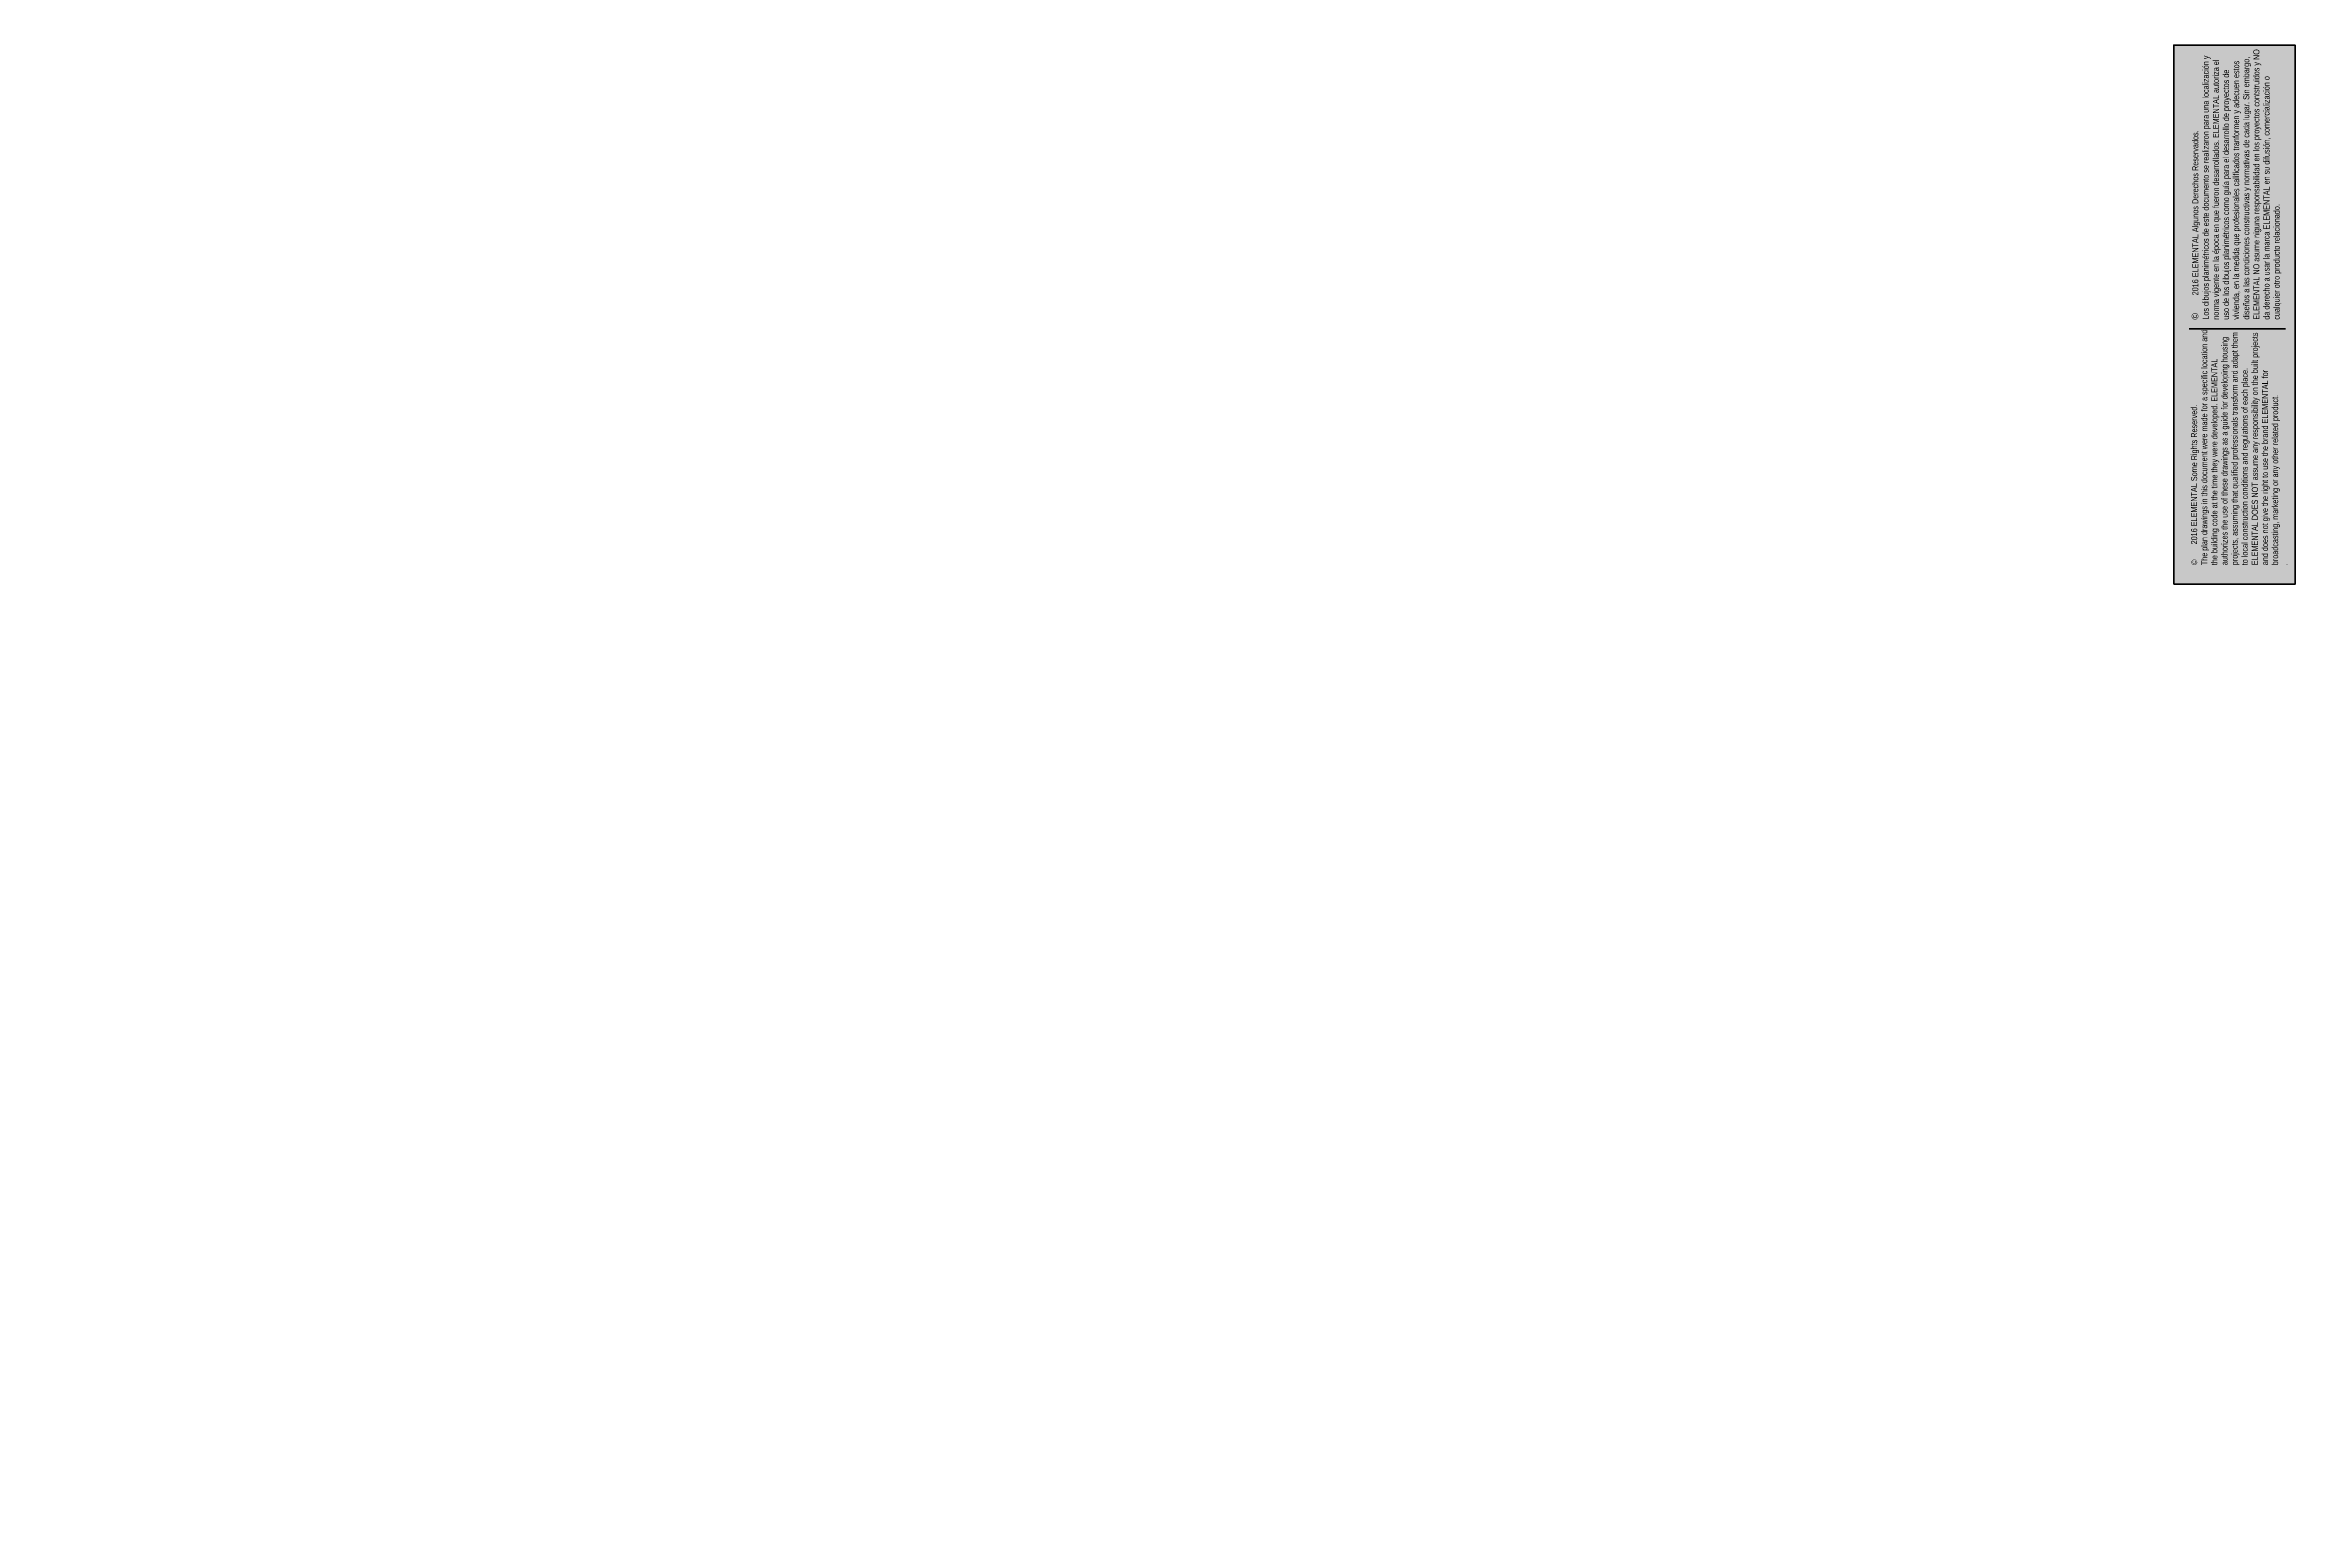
# Paper-space layout 'QM-ARQ-NIVEL 2-3' of a CAD drawing. Header units: metres. Extents: x 1107 to 1885, y 60 to 570.
import ezdxf

# ---------------------------------------------------------------- set-up
doc = ezdxf.new("R2010")
doc.units = ezdxf.units.M
doc.header["$LTSCALE"] = 5
doc.header["$MEASUREMENT"] = 0
doc.layers.get('0').update_dxf_attribs({"color": 253})
doc.layers.get('DEFPOINTS').update_dxf_attribs({"color": 210})
doc.layers.add('A-ANNO-NOTE', color=7, linetype='Continuous', lineweight=35)
doc.layers.get('DEFPOINTS').off()
doc.styles.add('E-ARIAL', font='arial.ttf')

# ---------------------------------------------------------------- blocks, each defined once
blk = doc.blocks.new('disclaimer')
at = {"true_color": 0xf4ee51}
h = blk.add_hatch(color=41, dxfattribs=at)
h.dxf.hatch_style = 1
h.paths.add_polyline_path([(1095.18, 544.82), (1281.51, 544.82), (1281.51, 502.91), (1095.18, 502.91)])
blk.add_line((1183.41, 539.51), (1183.41, 506.14))
blk.add_lwpolyline([(1095.18, 544.82), (1281.51, 544.82), (1281.51, 502.91), (1095.18, 502.91)], close=True)
at = {"attachment_point": 7, "style": 'E-ARIAL'}
for s, insert, char_height, width in [('{\\H1.0833x;©\\fArial Narrow|b0|i0|c0|p34;\\H1.077x;^I2016 ELEMENTAL Some Rights Reserved.\\PThe plan drawings in this document were made for a specific location and the building code at the time they were developed. ELEMENTAL authorizes the use of these drawings as a guide for developing housing projects, assuming that qualified professionals transform and adapt them to local construction conditions and regulations of each place. ELEMENTAL DOES NOT assume any responsibility on the built projects and does not give the right to use the brand ELEMENTAL for broadcasting, marketing or any other related product.\\fArial|b0|i0|c0|p34;\\P}.', (1101.73, 505.54), 1.8, 78.0491), ('{\\H1.0833x;©\\fArial Narrow|b0|i0|c0|p34;\\H0.92311x;^I2016 ELEMENTAL Algunos Derechos Reservados.\\PLos dibujos planimétricos de este documento se realizaron para una localización y norma vigente en la época en que fueron desarrollados. ELEMENTAL autoriza el uso de los dibujos planimétricos como guía para el desarrollo de proyectos de vivienda, en la medida que profesionales calificados tranformen y adecuen estos diseños a las condiciones constructivas y normativas de cada lugar. Sin embargo, ELEMENTAL NO asume niguna responsabilidad en los proyectos contstruidos y NO da derecho a usar la marca ELEMENTAL en su difusión, comercialización o cualquier otro producto relacionado.}', (1186.59, 507.58), 2.1, 89.8006)]:
    blk.add_mtext(s, dxfattribs=dict(at, insert=insert, char_height=char_height, width=width))

psp = doc.layouts.new('QM-ARQ-NIVEL 2-3')

# ---------------------------------------------------------------- block references
at = {"layer": 'A-ANNO-NOTE', "rotation": 90}
psp.add_blockref('disclaimer', (2387.86, -711.08), dxfattribs=at)

# ---------------------------------------------------------------- viewports
at = {"layer": 'DEFPOINTS'}
for center, size, view_center_point, view_height, status in [((1697.09, 465.67), (252.04, 190.1524), (-83.318, -68.577), 9.50762, 4), ((1339.08, 199.53), (463.98, 279.0525), (-24.786, -65.709), 13.95262, 3), ((1697.67, 211.83), (253.19, 192.7526), (-83.266, -69.001), 9.63763, 5)]:
    psp.add_viewport(center=center, size=size, view_center_point=view_center_point, view_height=view_height, status=status, dxfattribs=at)
psp.add_viewport(center=(1339.08, 448.56), size=(463.98, 219.0056), view_center_point=(-51.378, -65.526), view_height=10.95028, dxfattribs=at)

doc.saveas('drawing.dxf')
